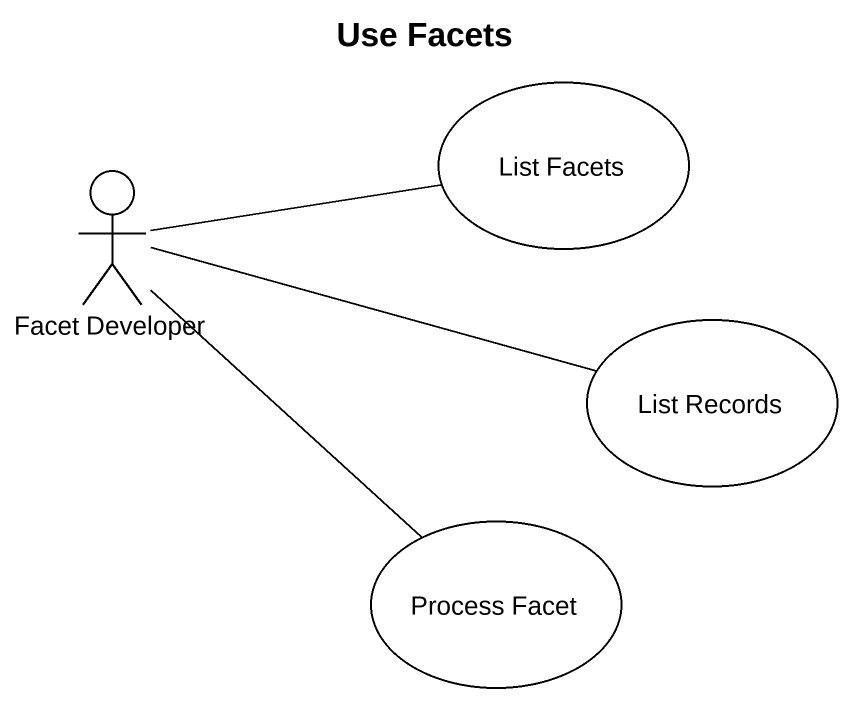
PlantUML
@startuml
title Use Facets
usecase "List Facets" as List_Facets
actor "Facet Developer" as Facet_Developer
usecase "List Records" as List_Records
usecase "Process Facet" as Process_Facet
Facet_Developer -right- List_Facets
Facet_Developer -right- List_Records
Facet_Developer -- Process_Facet
@enduml
